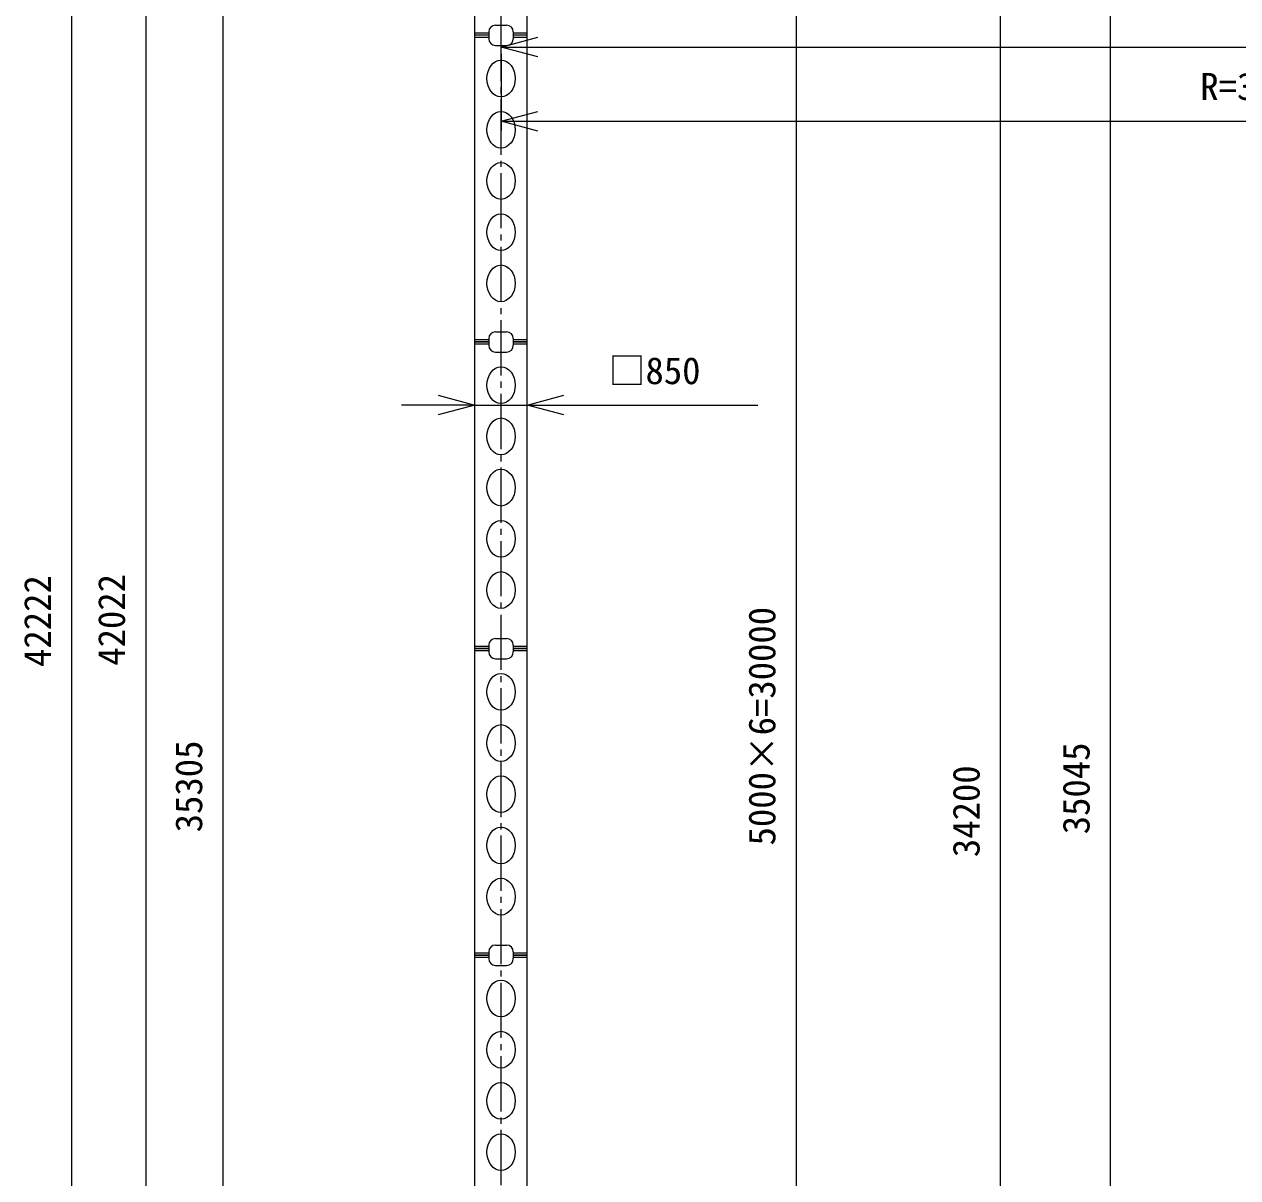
# Model space of a CAD drawing. Units: millimetres, scale not verified. Extents: x -27006 to 26751, y -37046 to 42575.
# Drawn here: x -26592 to -6803, y -16184 to 2623 of the extents above; entities that cross this region are included whole.
import ezdxf
from ezdxf.enums import TextEntityAlignment as Align

# ---------------------------------------------------------------- set-up
doc = ezdxf.new("R2010")
doc.units = ezdxf.units.MM
doc.header["$LTSCALE"] = 100
doc.linetypes.add('CHAIN2', pattern=[12, 9, -1, 1, -1])
for name, color, linetype, lineweight in [('0-2_05 寸法', 7, 'Continuous', 18), ('0-3_10 当社外形線', 3, 'Continuous', 18), ('0-4_12 当社中心線', 3, 'CHAIN2', 18)]:
    doc.layers.add(name, color=color, linetype=linetype, lineweight=lineweight)
doc.styles.add('ＭＳ ゴシック', font='')
doc.styles.get('ＭＳ ゴシック').set_extended_font_data('MS Gothic')

msp = doc.modelspace()

# ---------------------------------------------------------------- linework, layer by layer
at = {"layer": '0-2_05 寸法'}
for p, q in [((-25814.7, -26966.8), (-25814.7, 14055.2)), ((-24607.2, 14055.2), (-24607.2, -26766.8)), ((-8876.6, -26156.8), (-8876.6, 7688.2)), ((-23347.6, -26766.8), (-23347.6, 7338.2)), ((-14000.8, -21956.8), (-14000.8, 6843.2)), ((-10670, -26156.8), (-10670, 6843.2)), ((-18816.6, 2251.1), (-18216.6, 2251.1)), ((-18216.6, 2251.1), (4998.2, 2251.1)), ((-18816.6, 2143.2), (-18816.6, 2101.1)), ((-18816.6, 2143.2), (-18816.6, 890.4)), ((-18816.6, 1040.4), (-18216.6, 1040.4)), ((-18216.6, 1040.4), (11595.5, 1040.4)), ((-19241.6, -3700.1), (-19241.6, -3436.7)), ((-18391.6, -3700.1), (-18391.6, -3436.7)), ((-19841.6, -3586.7), (-20441.6, -3586.7)), ((-19241.6, -3586.7), (-19841.6, -3586.7)), ((-19241.6, -3586.7), (-18391.6, -3586.7)), ((-18391.6, -3586.7), (-17791.6, -3586.7)), ((-17791.6, -3586.7), (-14631.6, -3586.7))]:
    msp.add_line(p, q, dxfattribs=at)
for points in [[(-18216.6, 2090.3), (-18816.6, 2251.1), (-18216.6, 2411.9)], [(-18216.6, 879.6), (-18816.6, 1040.4), (-18216.6, 1201.1)], [(-19841.6, -3425.9), (-19241.6, -3586.7), (-19841.6, -3747.4)], [(-17791.6, -3747.4), (-18391.6, -3586.7), (-17791.6, -3425.9)]]:
    msp.add_lwpolyline(points, dxfattribs=at)
at = {"layer": '0-3_10 当社外形線'}
for p, q in [((-19241.6, 2443.2), (-19241.6, 4857.2)), ((-18391.6, 2443.2), (-18391.6, 4857.2)), ((-18906.6, 2608.2), (-18726.6, 2608.2)), ((-19016.6, 2479.2), (-19241.6, 2479.2)), ((-19016.6, 2443.2), (-19241.6, 2443.2)), ((-19016.6, 2443.2), (-19241.6, 2443.2)), ((-19016.6, 2443.2), (-19241.6, 2443.2)), ((-19241.6, -2556.8), (-19241.6, 2443.2)), ((-19016.6, 2443.2), (-19241.6, 2443.2)), ((-19016.6, 2407.2), (-19241.6, 2407.2)), ((-19016.6, 2498.2), (-19016.6, 2443.2)), ((-19016.6, 2443.2), (-19016.6, 2388.2)), ((-18616.6, 2498.2), (-18616.6, 2443.2)), ((-18391.6, 2479.2), (-18616.6, 2479.2)), ((-18391.6, 2443.2), (-18616.6, 2443.2)), ((-18391.6, 2443.2), (-18616.6, 2443.2)), ((-18391.6, 2443.2), (-18616.6, 2443.2)), ((-18616.6, 2443.2), (-18616.6, 2388.2)), ((-18391.6, 2443.2), (-18616.6, 2443.2)), ((-18391.6, 2407.2), (-18616.6, 2407.2)), ((-18391.6, -2556.8), (-18391.6, 2443.2)), ((-18906.6, 2278.2), (-18726.6, 2278.2)), ((-19016.6, -2520.8), (-19241.6, -2520.8)), ((-19241.6, -7556.8), (-19241.6, -2556.8)), ((-19016.6, -2556.8), (-19241.6, -2556.8)), ((-19241.6, -2556.8), (-19016.6, -2556.8)), ((-19016.6, -2501.8), (-19016.6, -2556.8)), ((-19016.6, -2556.8), (-19016.6, -2611.8)), ((-18906.6, -2391.8), (-18726.6, -2391.8)), ((-18616.6, -2501.8), (-18616.6, -2556.8)), ((-18391.6, -2520.8), (-18616.6, -2520.8)), ((-18616.6, -2556.8), (-18616.6, -2611.8)), ((-18391.6, -2556.8), (-18616.6, -2556.8)), ((-18616.6, -2556.8), (-18391.6, -2556.8)), ((-18391.6, -7556.8), (-18391.6, -2556.8)), ((-19016.6, -2592.8), (-19241.6, -2592.8)), ((-18906.6, -2721.8), (-18726.6, -2721.8)), ((-18391.6, -2592.8), (-18616.6, -2592.8)), ((-19016.6, -7501.8), (-19016.6, -7556.8)), ((-18906.6, -7391.8), (-18726.6, -7391.8)), ((-18616.6, -7501.8), (-18616.6, -7556.8)), ((-19016.6, -7520.8), (-19241.6, -7520.8)), ((-19241.6, -12556.8), (-19241.6, -7556.8)), ((-19016.6, -7556.8), (-19241.6, -7556.8)), ((-19241.6, -7556.8), (-19016.6, -7556.8)), ((-19016.6, -7592.8), (-19241.6, -7592.8)), ((-19016.6, -7556.8), (-19016.6, -7611.8)), ((-18391.6, -7520.8), (-18616.6, -7520.8)), ((-18616.6, -7556.8), (-18616.6, -7611.8)), ((-18391.6, -7556.8), (-18616.6, -7556.8)), ((-18616.6, -7556.8), (-18391.6, -7556.8)), ((-18391.6, -7592.8), (-18616.6, -7592.8)), ((-18391.6, -12556.8), (-18391.6, -7556.8)), ((-18906.6, -7721.8), (-18726.6, -7721.8)), ((-18906.6, -12391.8), (-18726.6, -12391.8)), ((-19016.6, -12520.8), (-19241.6, -12520.8)), ((-19241.6, -17556.8), (-19241.6, -12556.8)), ((-19016.6, -12556.8), (-19241.6, -12556.8)), ((-19241.6, -12556.8), (-19016.6, -12556.8)), ((-19016.6, -12592.8), (-19241.6, -12592.8)), ((-19016.6, -12501.8), (-19016.6, -12556.8)), ((-19016.6, -12556.8), (-19016.6, -12611.8)), ((-18616.6, -12501.8), (-18616.6, -12556.8)), ((-18391.6, -12520.8), (-18616.6, -12520.8)), ((-18616.6, -12556.8), (-18616.6, -12611.8)), ((-18391.6, -12556.8), (-18616.6, -12556.8)), ((-18616.6, -12556.8), (-18391.6, -12556.8)), ((-18391.6, -12592.8), (-18616.6, -12592.8)), ((-18391.6, -17556.8), (-18391.6, -12556.8)), ((-18906.6, -12721.8), (-18726.6, -12721.8))]:
    msp.add_line(p, q, dxfattribs=at)
for centre, start, end in [((-18906.6, 2498.2), 90, 180), ((-18726.6, 2498.2), 0, 90), ((-18906.6, 2388.2), 180, 270), ((-18726.6, 2388.2), 270, 360), ((-18906.6, -2501.8), 90, 180), ((-18726.6, -2501.8), 0, 90), ((-18906.6, -2611.8), 180, 270), ((-18726.6, -2611.8), 270, 360), ((-18906.6, -7501.8), 90, 180), ((-18726.6, -7501.8), 0, 90), ((-18906.6, -7611.8), 180, 270), ((-18726.6, -7611.8), 270, 360), ((-18906.6, -12501.8), 90, 180), ((-18726.6, -12501.8), 0, 90), ((-18906.6, -12611.8), 180, 270), ((-18726.6, -12611.8), 270, 360)]:
    msp.add_arc(centre, 110, start, end, dxfattribs=at)
for centre in [(-18816.6, 1738.2), (-18816.6, 903.2), (-18816.6, 68.2), (-18816.6, -766.8), (-18816.6, -1601.8), (-18816.6, -3261.8), (-18816.6, -4096.8), (-18816.6, -4931.8), (-18816.6, -5766.8), (-18816.6, -6601.8), (-18816.6, -8261.8), (-18816.6, -9096.8), (-18816.6, -9931.8), (-18816.6, -10766.8), (-18816.6, -11601.8), (-18816.6, -13261.8), (-18816.6, -14096.8), (-18816.6, -14931.8), (-18816.6, -15766.8)]:
    msp.add_ellipse(centre, major_axis=(0, 300), ratio=0.766667, dxfattribs=at)
at = {"layer": '0-4_12 当社中心線'}
for p in [(-18816.6, -29503.9), (-18816.6, 2443.2)]:
    msp.add_line(p, (-18816.6, 11057), dxfattribs=at)

# ---------------------------------------------------------------- texts
at = {"layer": '0-2_05 寸法', "style": 'ＭＳ ゴシック'}
for s, p in [('R=31000', (-7414.3, 1257.6)), ('□850', (-17061.6, -3376.7))]:
    msp.add_text(s, height=439.9, dxfattribs=at).set_placement(p, align=Align.BOTTOM_LEFT)
for s, p in [('42222', (-26024.7, -7855.8)), ('42022', (-24817.2, -7836.7)), ('5000×6=30000', (-14210.8, -10766.8)), ('35305\u3000', (-23557.6, -10552.3)), ('35045', (-9086.6, -10584.3)), ('34200', (-10880, -10956.8))]:
    msp.add_text(s, height=439.9, rotation=90, dxfattribs=at).set_placement(p, align=Align.BOTTOM_LEFT)

doc.saveas('drawing.dxf')
